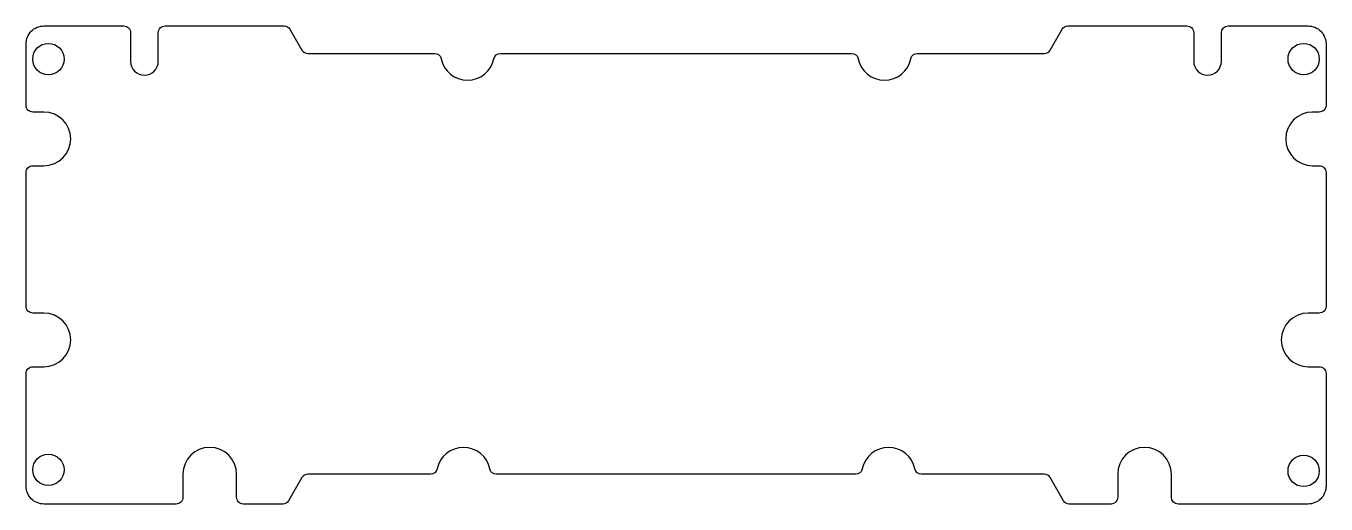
# Model space of a CAD drawing. Header units: millimetres. Extents: x -289 to 1, y -1 to 106.
import ezdxf

# ---------------------------------------------------------------- set-up
doc = ezdxf.new("R2010")
doc.units = ezdxf.units.MM
doc.layers.get('0').update_dxf_attribs({"linetype": 'CONTINUOUS'})

msp = doc.modelspace()

# ---------------------------------------------------------------- linework, layer by layer
msp.add_lwpolyline([(-28.36, 97.72, 1), (-22.16, 97.72), (-22.16, 104.12, -0.414213), (-20.66, 105.62), (-2.77, 105.62, -0.414214), (1.23, 101.62), (1.23, 87.84, -0.414214), (-0.27, 86.34), (-1.77, 86.34, 1), (-1.77, 74.34), (-0.27, 74.34, -0.414214), (1.23, 72.84), (1.23, 42.85, -0.414214), (-0.27, 41.35), (-2.77, 41.35, 1), (-2.77, 29.35), (-0.27, 29.35, -0.414214), (1.23, 27.85), (1.23, 2.62, -0.414214), (-2.77, -1.38), (-31.85, -1.38, -0.414213), (-33.35, 0.12), (-33.35, 5.29, 1), (-45.35, 5.29), (-45.35, 0.12, -0.414213), (-46.85, -1.38), (-56.17, -1.38, -0.267949), (-57.47, -0.63), (-60.46, 4.54, 0.267949), (-61.75, 5.29), (-89.24, 5.29, -0.356347), (-90.71, 6.49, 0.816357), (-102.47, 6.49, -0.356347), (-103.94, 5.29), (-184.3, 5.29, -0.356347), (-185.77, 6.49, 0.816357), (-197.53, 6.49, -0.356347), (-199, 5.29), (-226.47, 5.29, 0.267949), (-227.77, 4.54), (-230.75, -0.63, -0.267949), (-232.05, -1.38), (-240.89, -1.38, -0.414214), (-242.39, 0.12), (-242.39, 5.29, 1), (-254.39, 5.29), (-254.39, 0.12, -0.414214), (-255.89, -1.38), (-285.47, -1.38, -0.414214), (-289.47, 2.62), (-289.47, 27.85, -0.414214), (-287.97, 29.35), (-285.47, 29.35, 1), (-285.47, 41.35), (-287.97, 41.35, -0.414214), (-289.47, 42.85), (-289.47, 72.84, -0.414214), (-287.97, 74.34), (-285.47, 74.34, 1), (-285.47, 86.34), (-287.97, 86.34, -0.414214), (-289.47, 87.84), (-289.47, 101.62, -0.414214), (-285.47, 105.62), (-267.59, 105.62, -0.414214), (-266.09, 104.12), (-266.09, 97.72, 1), (-259.89, 97.72), (-259.89, 104.12, -0.414214), (-258.39, 105.62), (-231.74, 105.62, -0.267949), (-230.44, 104.87), (-227.77, 100.24, 0.267949), (-226.47, 99.49), (-198.09, 99.49, -0.356448), (-196.62, 98.29, 0.816657), (-184.86, 98.29, -0.356448), (-183.39, 99.49), (-104.85, 99.49, -0.356447), (-103.38, 98.29, 0.816655), (-91.62, 98.29, -0.356447), (-90.15, 99.49), (-61.75, 99.49, 0.267949), (-60.46, 100.24), (-57.79, 104.87, -0.267949), (-56.49, 105.62), (-29.86, 105.62, -0.414214), (-28.36, 104.12)], format="xyb", close=True)
for centre in [(-284.47, 98.22), (-3.77, 98.22), (-284.47, 6.29), (-3.77, 6.02)]:
    msp.add_circle(centre, 3.5)

doc.saveas('drawing.dxf')
